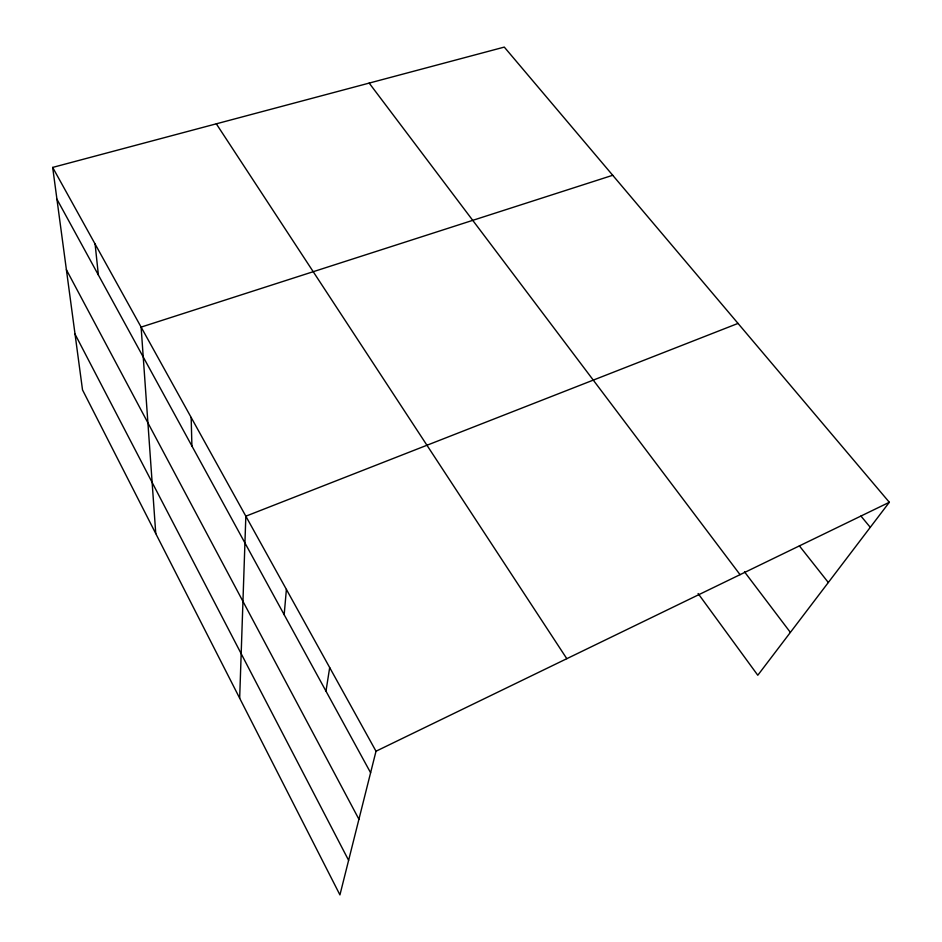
<?xml version="1.0" encoding="UTF-8"?>
<svg xmlns="http://www.w3.org/2000/svg" width="942" height="942" viewBox="0 0 942 942"><rect width="100%" height="100%" fill="white"/><g stroke="black" fill="none" stroke-linecap="round" stroke-linejoin="round"><path stroke-width="1.41" d="M239.668 698.199L245.838 516.192L738.033 323.412M284.178 614.702L286.392 589.421M325.979 691.134L329.688 667.595M52.67 167.417L376.011 751.221L339.932 894.9L82.519 389.906L52.67 167.417L504.288 47.1L889.33 502.274L757.792 675.249L698.104 593.531M376.011 751.221L889.33 502.274M612.724 175.283L141.112 327.11L155.76 533.596M860.953 516.075L870.278 527.332M799.393 545.889L828.324 582.509M744.498 571.829L790.373 632.4M369.182 83.096L740.059 574.667M216.319 123.826L566.813 658.693M56.932 199.209L370.606 772.734M66.387 269.718L358.926 819.246M75.03 334.127L348.611 860.329M95.095 244.037L98.38 274.993M191.167 417.494L191.909 446.002"/></g></svg>
